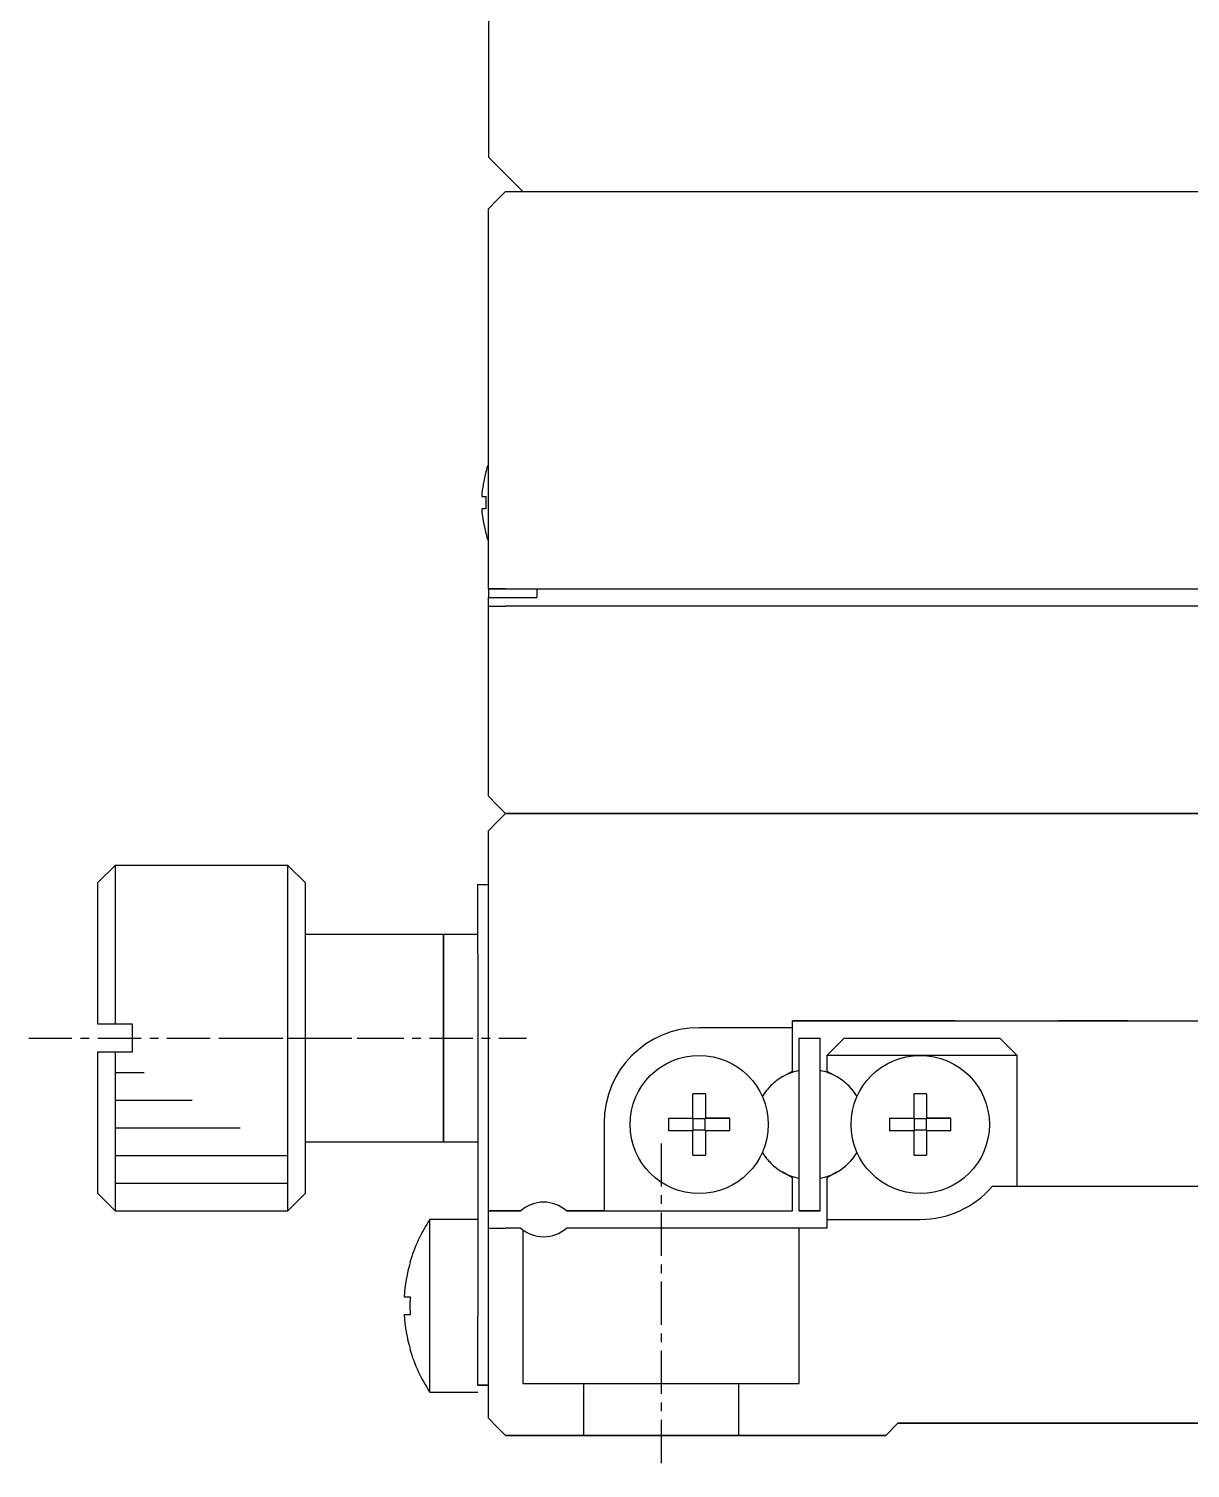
# Model space of a CAD drawing. Extents: x 498 to 751, y 35 to 216.
# Drawn here: x 503 to 536.62, y 83.83 to 125.49 of the extents above; entities that cross this region are included whole.
import ezdxf

# ---------------------------------------------------------------- set-up
doc = ezdxf.new("R2010")
doc.units = 0
doc.linetypes.add('CENTER', pattern=[2, 1.25, -0.25, 0.25, -0.25])
doc.layers.get('0').update_dxf_attribs({"linetype": 'CONTINUOUS'})
doc.layers.add('CENTER', color=1, linetype='CENTER')

msp = doc.modelspace()

# ---------------------------------------------------------------- linework, layer by layer
at = {"color": 7, "linetype": 'CONTINUOUS'}
for p, q in [((516.304, 214.779), (516.304, 121.779)), ((517.304, 120.779), (516.304, 121.779)), ((516.304, 120.279), (516.554, 120.529)), ((516.804, 120.779), (516.554, 120.529)), ((516.804, 120.779), (585.804, 120.779)), ((516.304, 109.279), (516.304, 120.279)), ((516.23, 112.667), (516.235, 112.665)), ((516.23, 112.667), (516.235, 112.665)), ((516.114, 111.959), (516.235, 111.959)), ((516.114, 111.959), (516.235, 111.959)), ((516.235, 111.599), (516.114, 111.599)), ((516.235, 110.892), (516.23, 110.89)), ((516.304, 109.279), (517.704, 109.279)), ((516.804, 109.279), (516.304, 109.279)), ((516.304, 109.279), (516.304, 109.029)), ((516.804, 109.279), (548.354, 109.279)), ((517.704, 109.279), (517.704, 109.029)), ((516.304, 109.029), (517.704, 109.029)), ((516.304, 108.779), (516.304, 109.029)), ((516.304, 109.029), (517.704, 109.029)), ((516.304, 108.779), (516.804, 108.779)), ((516.304, 103.279), (516.304, 108.779)), ((548.304, 108.779), (516.804, 108.779)), ((516.554, 103.029), (516.304, 103.279)), ((516.304, 103.279), (516.554, 103.029)), ((516.454, 103.129), (516.804, 102.779)), ((516.804, 102.779), (516.454, 103.129)), ((516.804, 102.779), (516.554, 103.029)), ((516.554, 103.029), (516.804, 102.779)), ((516.304, 102.279), (516.554, 102.529)), ((516.804, 102.779), (516.554, 102.529)), ((585.804, 102.779), (516.804, 102.779)), ((516.804, 102.779), (585.804, 102.779)), ((516.304, 91.279), (516.304, 102.279)), ((505.504, 101.279), (505.004, 100.779)), ((510.504, 101.279), (505.504, 101.279)), ((505.504, 101.279), (505.504, 96.679)), ((511.004, 100.779), (510.504, 101.279)), ((510.504, 96.279), (510.504, 101.279)), ((505.004, 96.679), (505.004, 100.779)), ((511.004, 100.779), (511.004, 96.279)), ((516.004, 98.729), (516.004, 100.729)), ((516.004, 100.729), (516.304, 100.729)), ((515.004, 99.279), (511.004, 99.279)), ((516.004, 99.279), (515.004, 99.279)), ((515.004, 96.279), (515.004, 99.279)), ((515.004, 99.279), (515.004, 96.279)), ((516.004, 98.729), (516.004, 89.604)), ((505.504, 96.679), (505.004, 96.679)), ((506.004, 96.679), (505.504, 96.679)), ((506.004, 95.879), (506.004, 96.679)), ((525.104, 96.579), (525.104, 96.779)), ((529.804, 96.779), (525.104, 96.779)), ((525.104, 96.779), (577.504, 96.779)), ((534.804, 96.779), (532.804, 96.779)), ((510.504, 91.279), (510.504, 96.279)), ((511.004, 96.279), (511.004, 91.779)), ((515.004, 93.279), (515.004, 96.279)), ((515.004, 96.279), (515.004, 93.279)), ((525.104, 96.579), (522.404, 96.579)), ((525.104, 96.579), (522.404, 96.579)), ((525.104, 95.323), (525.104, 96.579)), ((525.304, 91.279), (525.304, 96.279)), ((525.304, 96.279), (525.904, 96.279)), ((525.904, 91.279), (525.904, 96.279)), ((526.104, 95.779), (526.604, 96.279)), ((526.604, 96.279), (531.104, 96.279)), ((531.104, 96.279), (531.604, 95.779)), ((505.004, 91.779), (505.004, 95.879)), ((505.004, 95.879), (505.504, 95.879)), ((505.504, 95.879), (505.504, 91.279)), ((505.504, 95.879), (506.004, 95.879)), ((526.104, 95.779), (526.104, 95.323)), ((528.804, 95.779), (526.104, 95.779)), ((531.604, 95.779), (528.804, 95.779)), ((531.604, 91.979), (531.604, 95.779)), ((524.81, 95.154), (525.104, 95.323)), ((524.81, 95.154), (525.104, 95.323)), ((526.104, 95.323), (526.398, 95.154)), ((526.104, 95.323), (526.398, 95.154)), ((522.224, 93.959), (522.224, 94.665)), ((522.584, 94.665), (522.584, 93.959)), ((528.624, 93.959), (528.624, 94.665)), ((528.984, 94.665), (528.984, 93.959)), ((519.654, 93.829), (519.654, 91.279)), ((521.518, 93.959), (522.224, 93.959)), ((521.518, 93.959), (522.224, 93.959)), ((522.235, 93.948), (522.224, 93.959)), ((522.235, 93.609), (522.235, 93.948)), ((522.235, 93.948), (522.574, 93.948)), ((522.574, 93.948), (522.584, 93.959)), ((522.574, 93.948), (522.574, 93.609)), ((522.584, 93.959), (523.291, 93.959)), ((523.291, 93.959), (522.584, 93.959)), ((527.918, 93.959), (528.624, 93.959)), ((527.918, 93.959), (528.624, 93.959)), ((528.635, 93.948), (528.624, 93.959)), ((528.635, 93.609), (528.635, 93.948)), ((528.635, 93.948), (528.974, 93.948)), ((528.974, 93.948), (528.984, 93.959)), ((528.974, 93.948), (528.974, 93.609)), ((528.984, 93.959), (529.691, 93.959)), ((529.691, 93.959), (528.984, 93.959)), ((522.224, 93.599), (521.518, 93.599)), ((522.235, 93.609), (522.224, 93.599)), ((522.224, 92.892), (522.224, 93.599)), ((522.574, 93.609), (522.235, 93.609)), ((522.574, 93.609), (522.584, 93.599)), ((522.584, 93.599), (522.584, 92.892)), ((523.291, 93.599), (522.584, 93.599)), ((528.624, 93.599), (527.918, 93.599)), ((528.635, 93.609), (528.624, 93.599)), ((528.624, 92.892), (528.624, 93.599)), ((528.974, 93.609), (528.635, 93.609)), ((528.974, 93.609), (528.984, 93.599)), ((528.984, 93.599), (528.984, 92.892)), ((529.691, 93.599), (528.984, 93.599)), ((511.004, 93.279), (515.004, 93.279)), ((515.004, 93.279), (516.004, 93.279)), ((525.104, 92.234), (524.81, 92.404)), ((525.104, 91.279), (525.104, 92.234)), ((526.398, 92.404), (526.104, 92.234)), ((526.104, 92.234), (526.104, 91.029)), ((505.004, 91.779), (505.504, 91.279)), ((510.504, 91.279), (511.004, 91.779)), ((571.725, 91.979), (530.883, 91.979)), ((505.504, 91.279), (510.504, 91.279)), ((516.304, 90.779), (516.304, 91.279)), ((516.804, 91.279), (516.304, 91.279)), ((516.304, 91.279), (516.804, 91.279)), ((516.804, 91.279), (517.243, 91.279)), ((517.243, 91.279), (516.804, 91.279)), ((518.566, 91.279), (519.654, 91.279)), ((519.654, 91.279), (518.566, 91.279)), ((519.654, 91.279), (525.104, 91.279)), ((519.654, 91.279), (525.104, 91.279)), ((525.304, 91.279), (525.904, 91.279)), ((525.904, 91.279), (525.304, 91.279)), ((516.004, 91.029), (514.613, 91.029)), ((514.613, 86.029), (514.613, 91.029)), ((526.104, 91.029), (526.104, 90.779)), ((526.104, 91.029), (528.804, 91.029)), ((516.304, 90.779), (516.804, 90.779)), ((516.304, 85.279), (516.304, 90.779)), ((517.243, 90.779), (516.804, 90.779)), ((526.104, 90.779), (518.566, 90.779)), ((514.035, 89.791), (514.042, 89.787)), ((514.035, 89.791), (514.042, 89.787)), ((516.004, 89.604), (516.004, 88.229)), ((513.869, 88.789), (514.042, 88.789)), ((513.869, 88.789), (514.042, 88.789)), ((514.042, 88.269), (513.869, 88.269)), ((516.004, 86.229), (516.004, 88.229)), ((514.042, 87.27), (514.035, 87.267)), ((514.613, 86.029), (516.004, 86.029)), ((516.304, 86.229), (516.004, 86.229)), ((516.004, 86.229), (516.304, 86.229)), ((516.554, 85.029), (516.304, 85.279)), ((516.304, 85.279), (516.554, 85.029)), ((516.554, 85.029), (516.804, 84.779)), ((516.804, 84.779), (516.554, 85.029)), ((527.804, 84.779), (528.154, 85.129)), ((528.154, 85.129), (527.804, 84.779)), ((538.604, 85.129), (528.154, 85.129)), ((528.154, 85.129), (574.454, 85.129)), ((527.804, 84.779), (516.804, 84.779)), ((516.804, 84.779), (527.804, 84.779)), ((523.554, 84.779), (519.054, 84.779)), ((523.554, 84.779), (519.054, 84.779)), ((523.554, 84.779), (519.054, 84.779)), ((523.554, 84.779), (519.054, 84.779))]:
    msp.add_line(p, q, dxfattribs=at)
at = {"color": 3, "linetype": 'CONTINUOUS'}
for p, q in [((505.504, 95.279), (506.347, 95.279)), ((505.504, 94.479), (507.733, 94.479)), ((505.504, 93.679), (509.119, 93.679)), ((505.504, 92.879), (510.504, 92.879)), ((505.504, 92.079), (510.504, 92.079)), ((517.304, 90.728), (517.304, 86.279)), ((525.304, 86.279), (525.304, 90.779)), ((517.304, 86.279), (525.304, 86.279)), ((519.054, 86.279), (519.054, 84.779)), ((523.554, 84.779), (523.554, 86.279))]:
    msp.add_line(p, q, dxfattribs=at)
at = {"color": 7, "linetype": 'CONTINUOUS'}
for points in [[(516.235, 111.96, 0), (516.234, 111.956, 0), (516.234, 111.954, 0), (516.234, 111.95, 0), (516.234, 111.948, 0), (516.234, 111.946, 0), (516.234, 111.942, 0), (516.234, 111.94, 0), (516.233, 111.936, 0), (516.233, 111.934, 0), (516.233, 111.93, 0), (516.233, 111.928, 0), (516.233, 111.926, 0), (516.233, 111.922, 0), (516.233, 111.92, 0), (516.233, 111.916, 0), (516.233, 111.914, 0), (516.232, 111.912, 0), (516.232, 111.908, 0), (516.232, 111.906, 0), (516.232, 111.902, 0), (516.232, 111.9, 0), (516.232, 111.898, 0), (516.232, 111.894, 0), (516.232, 111.892, 0), (516.232, 111.888, 0), (516.232, 111.886, 0), (516.231, 111.884, 0), (516.231, 111.88, 0), (516.231, 111.878, 0), (516.231, 111.874, 0), (516.231, 111.872, 0), (516.231, 111.87, 0), (516.231, 111.866, 0), (516.231, 111.864, 0), (516.231, 111.86, 0), (516.231, 111.858, 0), (516.231, 111.856, 0), (516.231, 111.852, 0), (516.231, 111.85, 0), (516.231, 111.846, 0), (516.231, 111.844, 0), (516.23, 111.842, 0), (516.23, 111.838, 0), (516.23, 111.836, 0), (516.23, 111.832, 0), (516.23, 111.83, 0), (516.23, 111.826, 0), (516.23, 111.824, 0), (516.23, 111.822, 0), (516.23, 111.818, 0), (516.23, 111.816, 0), (516.23, 111.812, 0), (516.23, 111.81, 0), (516.23, 111.808, 0), (516.23, 111.804, 0), (516.23, 111.802, 0), (516.23, 111.798, 0), (516.23, 111.796, 0), (516.23, 111.794, 0), (516.23, 111.79, 0), (516.23, 111.788, 0), (516.23, 111.784, 0), (516.23, 111.782, 0), (516.23, 111.78, 0), (516.23, 111.776, 0), (516.23, 111.774, 0), (516.23, 111.77, 0), (516.23, 111.768, 0), (516.23, 111.766, 0), (516.23, 111.762, 0), (516.23, 111.76, 0), (516.23, 111.756, 0), (516.23, 111.754, 0), (516.23, 111.75, 0), (516.23, 111.748, 0), (516.23, 111.746, 0), (516.23, 111.742, 0), (516.23, 111.74, 0), (516.23, 111.736, 0), (516.23, 111.734, 0), (516.23, 111.732, 0), (516.23, 111.728, 0), (516.23, 111.726, 0), (516.23, 111.722, 0), (516.23, 111.72, 0), (516.23, 111.718, 0), (516.231, 111.714, 0), (516.231, 111.712, 0), (516.231, 111.708, 0), (516.231, 111.706, 0), (516.231, 111.704, 0), (516.231, 111.7, 0), (516.231, 111.698, 0), (516.231, 111.694, 0), (516.231, 111.692, 0), (516.231, 111.69, 0), (516.231, 111.686, 0), (516.231, 111.684, 0), (516.231, 111.68, 0), (516.231, 111.678, 0), (516.231, 111.674, 0), (516.232, 111.672, 0), (516.232, 111.67, 0), (516.232, 111.666, 0), (516.232, 111.664, 0), (516.232, 111.66, 0), (516.232, 111.658, 0), (516.232, 111.656, 0), (516.232, 111.652, 0), (516.232, 111.65, 0), (516.232, 111.646, 0), (516.233, 111.644, 0), (516.233, 111.642, 0), (516.233, 111.638, 0), (516.233, 111.636, 0), (516.233, 111.632, 0), (516.233, 111.63, 0), (516.233, 111.628, 0), (516.233, 111.624, 0), (516.233, 111.622, 0), (516.234, 111.618, 0), (516.234, 111.616, 0), (516.234, 111.614, 0), (516.234, 111.61, 0), (516.234, 111.608, 0), (516.234, 111.604, 0), (516.234, 111.602, 0), (516.235, 111.6, 0)], [(522.585, 94.665, 0), (522.581, 94.665, 0), (522.579, 94.665, 0), (522.575, 94.665, 0), (522.573, 94.665, 0), (522.571, 94.665, 0), (522.567, 94.665, 0), (522.565, 94.666, 0), (522.561, 94.666, 0), (522.559, 94.666, 0), (522.557, 94.666, 0), (522.553, 94.666, 0), (522.551, 94.666, 0), (522.547, 94.666, 0), (522.545, 94.666, 0), (522.543, 94.666, 0), (522.539, 94.666, 0), (522.537, 94.666, 0), (522.533, 94.666, 0), (522.531, 94.666, 0), (522.529, 94.666, 0), (522.525, 94.666, 0), (522.523, 94.666, 0), (522.519, 94.666, 0), (522.517, 94.666, 0), (522.515, 94.666, 0), (522.511, 94.667, 0), (522.509, 94.667, 0), (522.505, 94.667, 0), (522.503, 94.667, 0), (522.499, 94.667, 0), (522.497, 94.667, 0), (522.495, 94.667, 0), (522.491, 94.667, 0), (522.489, 94.667, 0), (522.485, 94.667, 0), (522.483, 94.667, 0), (522.481, 94.667, 0), (522.477, 94.667, 0), (522.475, 94.667, 0), (522.471, 94.667, 0), (522.469, 94.667, 0), (522.467, 94.667, 0), (522.463, 94.667, 0), (522.461, 94.667, 0), (522.457, 94.667, 0), (522.455, 94.667, 0), (522.453, 94.667, 0), (522.449, 94.667, 0), (522.447, 94.667, 0), (522.443, 94.667, 0), (522.441, 94.667, 0), (522.439, 94.667, 0), (522.435, 94.667, 0), (522.433, 94.667, 0), (522.429, 94.667, 0), (522.427, 94.667, 0), (522.423, 94.667, 0), (522.421, 94.667, 0), (522.419, 94.667, 0), (522.415, 94.667, 0), (522.413, 94.667, 0), (522.409, 94.667, 0), (522.407, 94.667, 0), (522.405, 94.667, 0), (522.401, 94.667, 0), (522.399, 94.667, 0), (522.395, 94.667, 0), (522.393, 94.667, 0), (522.391, 94.667, 0), (522.387, 94.667, 0), (522.385, 94.667, 0), (522.381, 94.667, 0), (522.379, 94.667, 0), (522.377, 94.667, 0), (522.373, 94.667, 0), (522.371, 94.667, 0), (522.367, 94.667, 0), (522.365, 94.667, 0), (522.363, 94.667, 0), (522.359, 94.667, 0), (522.357, 94.667, 0), (522.353, 94.667, 0), (522.351, 94.667, 0), (522.349, 94.667, 0), (522.345, 94.667, 0), (522.343, 94.667, 0), (522.339, 94.667, 0), (522.337, 94.667, 0), (522.333, 94.667, 0), (522.331, 94.667, 0), (522.329, 94.667, 0), (522.325, 94.667, 0), (522.323, 94.667, 0), (522.319, 94.667, 0), (522.317, 94.667, 0), (522.315, 94.667, 0), (522.311, 94.667, 0), (522.309, 94.667, 0), (522.305, 94.667, 0), (522.303, 94.667, 0), (522.301, 94.667, 0), (522.297, 94.667, 0), (522.295, 94.666, 0), (522.291, 94.666, 0), (522.289, 94.666, 0), (522.287, 94.666, 0), (522.283, 94.666, 0), (522.281, 94.666, 0), (522.277, 94.666, 0), (522.275, 94.666, 0), (522.273, 94.666, 0), (522.269, 94.666, 0), (522.267, 94.666, 0), (522.263, 94.666, 0), (522.261, 94.666, 0), (522.259, 94.666, 0), (522.255, 94.666, 0), (522.253, 94.666, 0), (522.249, 94.666, 0), (522.247, 94.666, 0), (522.243, 94.666, 0), (522.241, 94.665, 0), (522.239, 94.665, 0), (522.235, 94.665, 0), (522.233, 94.665, 0), (522.229, 94.665, 0), (522.227, 94.665, 0), (522.225, 94.665, 0)], [(528.985, 94.665, 0), (528.981, 94.665, 0), (528.979, 94.665, 0), (528.975, 94.665, 0), (528.973, 94.665, 0), (528.971, 94.665, 0), (528.967, 94.665, 0), (528.965, 94.666, 0), (528.961, 94.666, 0), (528.959, 94.666, 0), (528.957, 94.666, 0), (528.953, 94.666, 0), (528.951, 94.666, 0), (528.947, 94.666, 0), (528.945, 94.666, 0), (528.943, 94.666, 0), (528.939, 94.666, 0), (528.937, 94.666, 0), (528.933, 94.666, 0), (528.931, 94.666, 0), (528.929, 94.666, 0), (528.925, 94.666, 0), (528.923, 94.666, 0), (528.919, 94.666, 0), (528.917, 94.666, 0), (528.915, 94.666, 0), (528.911, 94.667, 0), (528.909, 94.667, 0), (528.905, 94.667, 0), (528.903, 94.667, 0), (528.899, 94.667, 0), (528.897, 94.667, 0), (528.895, 94.667, 0), (528.891, 94.667, 0), (528.889, 94.667, 0), (528.885, 94.667, 0), (528.883, 94.667, 0), (528.881, 94.667, 0), (528.877, 94.667, 0), (528.875, 94.667, 0), (528.871, 94.667, 0), (528.869, 94.667, 0), (528.867, 94.667, 0), (528.863, 94.667, 0), (528.861, 94.667, 0), (528.857, 94.667, 0), (528.855, 94.667, 0), (528.853, 94.667, 0), (528.849, 94.667, 0), (528.847, 94.667, 0), (528.843, 94.667, 0), (528.841, 94.667, 0), (528.839, 94.667, 0), (528.835, 94.667, 0), (528.833, 94.667, 0), (528.829, 94.667, 0), (528.827, 94.667, 0), (528.823, 94.667, 0), (528.821, 94.667, 0), (528.819, 94.667, 0), (528.815, 94.667, 0), (528.813, 94.667, 0), (528.809, 94.667, 0), (528.807, 94.667, 0), (528.805, 94.667, 0), (528.801, 94.667, 0), (528.799, 94.667, 0), (528.795, 94.667, 0), (528.793, 94.667, 0), (528.791, 94.667, 0), (528.787, 94.667, 0), (528.785, 94.667, 0), (528.781, 94.667, 0), (528.779, 94.667, 0), (528.777, 94.667, 0), (528.773, 94.667, 0), (528.771, 94.667, 0), (528.767, 94.667, 0), (528.765, 94.667, 0), (528.763, 94.667, 0), (528.759, 94.667, 0), (528.757, 94.667, 0), (528.753, 94.667, 0), (528.751, 94.667, 0), (528.749, 94.667, 0), (528.745, 94.667, 0), (528.743, 94.667, 0), (528.739, 94.667, 0), (528.737, 94.667, 0), (528.733, 94.667, 0), (528.731, 94.667, 0), (528.729, 94.667, 0), (528.725, 94.667, 0), (528.723, 94.667, 0), (528.719, 94.667, 0), (528.717, 94.667, 0), (528.715, 94.667, 0), (528.711, 94.667, 0), (528.709, 94.667, 0), (528.705, 94.667, 0), (528.703, 94.667, 0), (528.701, 94.667, 0), (528.697, 94.667, 0), (528.695, 94.666, 0), (528.691, 94.666, 0), (528.689, 94.666, 0), (528.687, 94.666, 0), (528.683, 94.666, 0), (528.681, 94.666, 0), (528.677, 94.666, 0), (528.675, 94.666, 0), (528.673, 94.666, 0), (528.669, 94.666, 0), (528.667, 94.666, 0), (528.663, 94.666, 0), (528.661, 94.666, 0), (528.659, 94.666, 0), (528.655, 94.666, 0), (528.653, 94.666, 0), (528.649, 94.666, 0), (528.647, 94.666, 0), (528.643, 94.666, 0), (528.641, 94.665, 0), (528.639, 94.665, 0), (528.635, 94.665, 0), (528.633, 94.665, 0), (528.629, 94.665, 0), (528.627, 94.665, 0), (528.625, 94.665, 0)], [(521.517, 93.959, 0), (521.517, 93.956, 0), (521.517, 93.953, 0), (521.517, 93.95, 0), (521.517, 93.947, 0), (521.517, 93.945, 0), (521.517, 93.942, 0), (521.517, 93.939, 0), (521.517, 93.936, 0), (521.517, 93.933, 0), (521.517, 93.931, 0), (521.517, 93.928, 0), (521.517, 93.925, 0), (521.517, 93.922, 0), (521.517, 93.919, 0), (521.517, 93.917, 0), (521.517, 93.914, 0), (521.517, 93.911, 0), (521.517, 93.908, 0), (521.517, 93.905, 0), (521.517, 93.902, 0), (521.517, 93.9, 0), (521.517, 93.897, 0), (521.517, 93.894, 0), (521.517, 93.891, 0), (521.517, 93.888, 0), (521.517, 93.886, 0), (521.517, 93.883, 0), (521.517, 93.88, 0), (521.517, 93.877, 0), (521.517, 93.874, 0), (521.517, 93.872, 0), (521.517, 93.869, 0), (521.517, 93.866, 0), (521.517, 93.863, 0), (521.517, 93.86, 0), (521.517, 93.857, 0), (521.517, 93.855, 0), (521.517, 93.852, 0), (521.517, 93.849, 0), (521.515, 93.846, 0), (521.515, 93.843, 0), (521.515, 93.841, 0), (521.515, 93.838, 0), (521.515, 93.835, 0), (521.515, 93.832, 0), (521.515, 93.829, 0), (521.515, 93.827, 0), (521.515, 93.824, 0), (521.515, 93.821, 0), (521.515, 93.818, 0), (521.515, 93.815, 0), (521.515, 93.812, 0), (521.515, 93.81, 0), (521.515, 93.807, 0), (521.515, 93.804, 0), (521.515, 93.801, 0), (521.515, 93.798, 0), (521.515, 93.796, 0), (521.515, 93.793, 0), (521.515, 93.79, 0), (521.515, 93.787, 0), (521.515, 93.784, 0), (521.515, 93.782, 0), (521.515, 93.779, 0), (521.515, 93.776, 0), (521.515, 93.773, 0), (521.515, 93.77, 0), (521.515, 93.767, 0), (521.515, 93.765, 0), (521.515, 93.762, 0), (521.515, 93.759, 0), (521.515, 93.756, 0), (521.515, 93.753, 0), (521.515, 93.751, 0), (521.515, 93.748, 0), (521.515, 93.745, 0), (521.515, 93.742, 0), (521.515, 93.739, 0), (521.515, 93.736, 0), (521.515, 93.734, 0), (521.515, 93.731, 0), (521.515, 93.728, 0), (521.515, 93.725, 0), (521.515, 93.722, 0), (521.515, 93.72, 0), (521.515, 93.717, 0), (521.515, 93.714, 0), (521.515, 93.711, 0), (521.517, 93.708, 0), (521.517, 93.706, 0), (521.517, 93.703, 0), (521.517, 93.7, 0), (521.517, 93.697, 0), (521.517, 93.694, 0), (521.517, 93.691, 0), (521.517, 93.689, 0), (521.517, 93.686, 0), (521.517, 93.683, 0), (521.517, 93.68, 0), (521.517, 93.677, 0), (521.517, 93.675, 0), (521.517, 93.672, 0), (521.517, 93.669, 0), (521.517, 93.666, 0), (521.517, 93.663, 0), (521.517, 93.661, 0), (521.517, 93.658, 0), (521.517, 93.655, 0), (521.517, 93.652, 0), (521.517, 93.649, 0), (521.517, 93.646, 0), (521.517, 93.644, 0), (521.517, 93.641, 0), (521.517, 93.638, 0), (521.517, 93.635, 0), (521.517, 93.632, 0), (521.517, 93.63, 0), (521.517, 93.627, 0), (521.517, 93.624, 0), (521.517, 93.621, 0), (521.517, 93.618, 0), (521.517, 93.616, 0), (521.517, 93.613, 0), (521.517, 93.61, 0), (521.517, 93.607, 0), (521.517, 93.604, 0), (521.517, 93.602, 0), (521.517, 93.599, 0)], [(523.291, 93.599, 0), (523.291, 93.602, 0), (523.291, 93.604, 0), (523.291, 93.607, 0), (523.291, 93.61, 0), (523.291, 93.613, 0), (523.291, 93.616, 0), (523.291, 93.618, 0), (523.291, 93.621, 0), (523.291, 93.624, 0), (523.291, 93.627, 0), (523.291, 93.63, 0), (523.291, 93.632, 0), (523.291, 93.635, 0), (523.291, 93.638, 0), (523.291, 93.641, 0), (523.291, 93.644, 0), (523.291, 93.646, 0), (523.291, 93.649, 0), (523.291, 93.652, 0), (523.291, 93.655, 0), (523.291, 93.658, 0), (523.291, 93.661, 0), (523.291, 93.663, 0), (523.293, 93.666, 0), (523.293, 93.669, 0), (523.293, 93.672, 0), (523.293, 93.675, 0), (523.293, 93.677, 0), (523.293, 93.68, 0), (523.293, 93.683, 0), (523.293, 93.686, 0), (523.293, 93.689, 0), (523.293, 93.691, 0), (523.293, 93.694, 0), (523.293, 93.697, 0), (523.293, 93.7, 0), (523.293, 93.703, 0), (523.293, 93.706, 0), (523.293, 93.708, 0), (523.293, 93.711, 0), (523.293, 93.714, 0), (523.293, 93.717, 0), (523.293, 93.72, 0), (523.293, 93.722, 0), (523.293, 93.725, 0), (523.293, 93.728, 0), (523.293, 93.731, 0), (523.293, 93.734, 0), (523.293, 93.736, 0), (523.293, 93.739, 0), (523.293, 93.742, 0), (523.293, 93.745, 0), (523.293, 93.748, 0), (523.293, 93.751, 0), (523.293, 93.753, 0), (523.293, 93.756, 0), (523.293, 93.759, 0), (523.293, 93.762, 0), (523.293, 93.765, 0), (523.293, 93.767, 0), (523.293, 93.77, 0), (523.293, 93.773, 0), (523.293, 93.776, 0), (523.293, 93.779, 0), (523.293, 93.782, 0), (523.293, 93.784, 0), (523.293, 93.787, 0), (523.293, 93.79, 0), (523.293, 93.793, 0), (523.293, 93.796, 0), (523.293, 93.798, 0), (523.293, 93.801, 0), (523.293, 93.804, 0), (523.293, 93.807, 0), (523.293, 93.81, 0), (523.293, 93.812, 0), (523.293, 93.815, 0), (523.293, 93.818, 0), (523.293, 93.821, 0), (523.293, 93.824, 0), (523.293, 93.827, 0), (523.293, 93.829, 0), (523.293, 93.832, 0), (523.293, 93.835, 0), (523.293, 93.838, 0), (523.293, 93.841, 0), (523.293, 93.843, 0), (523.293, 93.846, 0), (523.293, 93.849, 0), (523.293, 93.852, 0), (523.293, 93.855, 0), (523.293, 93.857, 0), (523.293, 93.86, 0), (523.293, 93.863, 0), (523.293, 93.866, 0), (523.293, 93.869, 0), (523.293, 93.872, 0), (523.293, 93.874, 0), (523.293, 93.877, 0), (523.293, 93.88, 0), (523.293, 93.883, 0), (523.293, 93.886, 0), (523.293, 93.888, 0), (523.293, 93.891, 0), (523.291, 93.894, 0), (523.291, 93.897, 0), (523.291, 93.9, 0), (523.291, 93.902, 0), (523.291, 93.905, 0), (523.291, 93.908, 0), (523.291, 93.911, 0), (523.291, 93.914, 0), (523.291, 93.917, 0), (523.291, 93.919, 0), (523.291, 93.922, 0), (523.291, 93.925, 0), (523.291, 93.928, 0), (523.291, 93.931, 0), (523.291, 93.933, 0), (523.291, 93.936, 0), (523.291, 93.939, 0), (523.291, 93.942, 0), (523.291, 93.945, 0), (523.291, 93.947, 0), (523.291, 93.95, 0), (523.291, 93.953, 0), (523.291, 93.956, 0), (523.291, 93.959, 0)], [(527.917, 93.959, 0), (527.917, 93.956, 0), (527.917, 93.953, 0), (527.917, 93.95, 0), (527.917, 93.947, 0), (527.917, 93.945, 0), (527.917, 93.942, 0), (527.917, 93.939, 0), (527.917, 93.936, 0), (527.917, 93.933, 0), (527.917, 93.931, 0), (527.917, 93.928, 0), (527.917, 93.925, 0), (527.917, 93.922, 0), (527.917, 93.919, 0), (527.917, 93.917, 0), (527.917, 93.914, 0), (527.917, 93.911, 0), (527.917, 93.908, 0), (527.917, 93.905, 0), (527.917, 93.902, 0), (527.917, 93.9, 0), (527.917, 93.897, 0), (527.917, 93.894, 0), (527.917, 93.891, 0), (527.917, 93.888, 0), (527.917, 93.886, 0), (527.917, 93.883, 0), (527.917, 93.88, 0), (527.917, 93.877, 0), (527.917, 93.874, 0), (527.917, 93.872, 0), (527.917, 93.869, 0), (527.917, 93.866, 0), (527.917, 93.863, 0), (527.917, 93.86, 0), (527.917, 93.857, 0), (527.917, 93.855, 0), (527.917, 93.852, 0), (527.917, 93.849, 0), (527.915, 93.846, 0), (527.915, 93.843, 0), (527.915, 93.841, 0), (527.915, 93.838, 0), (527.915, 93.835, 0), (527.915, 93.832, 0), (527.915, 93.829, 0), (527.915, 93.827, 0), (527.915, 93.824, 0), (527.915, 93.821, 0), (527.915, 93.818, 0), (527.915, 93.815, 0), (527.915, 93.812, 0), (527.915, 93.81, 0), (527.915, 93.807, 0), (527.915, 93.804, 0), (527.915, 93.801, 0), (527.915, 93.798, 0), (527.915, 93.796, 0), (527.915, 93.793, 0), (527.915, 93.79, 0), (527.915, 93.787, 0), (527.915, 93.784, 0), (527.915, 93.782, 0), (527.915, 93.779, 0), (527.915, 93.776, 0), (527.915, 93.773, 0), (527.915, 93.77, 0), (527.915, 93.767, 0), (527.915, 93.765, 0), (527.915, 93.762, 0), (527.915, 93.759, 0), (527.915, 93.756, 0), (527.915, 93.753, 0), (527.915, 93.751, 0), (527.915, 93.748, 0), (527.915, 93.745, 0), (527.915, 93.742, 0), (527.915, 93.739, 0), (527.915, 93.736, 0), (527.915, 93.734, 0), (527.915, 93.731, 0), (527.915, 93.728, 0), (527.915, 93.725, 0), (527.915, 93.722, 0), (527.915, 93.72, 0), (527.915, 93.717, 0), (527.915, 93.714, 0), (527.915, 93.711, 0), (527.917, 93.708, 0), (527.917, 93.706, 0), (527.917, 93.703, 0), (527.917, 93.7, 0), (527.917, 93.697, 0), (527.917, 93.694, 0), (527.917, 93.691, 0), (527.917, 93.689, 0), (527.917, 93.686, 0), (527.917, 93.683, 0), (527.917, 93.68, 0), (527.917, 93.677, 0), (527.917, 93.675, 0), (527.917, 93.672, 0), (527.917, 93.669, 0), (527.917, 93.666, 0), (527.917, 93.663, 0), (527.917, 93.661, 0), (527.917, 93.658, 0), (527.917, 93.655, 0), (527.917, 93.652, 0), (527.917, 93.649, 0), (527.917, 93.646, 0), (527.917, 93.644, 0), (527.917, 93.641, 0), (527.917, 93.638, 0), (527.917, 93.635, 0), (527.917, 93.632, 0), (527.917, 93.63, 0), (527.917, 93.627, 0), (527.917, 93.624, 0), (527.917, 93.621, 0), (527.917, 93.618, 0), (527.917, 93.616, 0), (527.917, 93.613, 0), (527.917, 93.61, 0), (527.917, 93.607, 0), (527.917, 93.604, 0), (527.917, 93.602, 0), (527.917, 93.599, 0)], [(529.691, 93.599, 0), (529.691, 93.602, 0), (529.691, 93.604, 0), (529.691, 93.607, 0), (529.691, 93.61, 0), (529.691, 93.613, 0), (529.691, 93.616, 0), (529.691, 93.618, 0), (529.691, 93.621, 0), (529.691, 93.624, 0), (529.691, 93.627, 0), (529.691, 93.63, 0), (529.691, 93.632, 0), (529.691, 93.635, 0), (529.691, 93.638, 0), (529.691, 93.641, 0), (529.691, 93.644, 0), (529.691, 93.646, 0), (529.691, 93.649, 0), (529.691, 93.652, 0), (529.691, 93.655, 0), (529.691, 93.658, 0), (529.691, 93.661, 0), (529.691, 93.663, 0), (529.693, 93.666, 0), (529.693, 93.669, 0), (529.693, 93.672, 0), (529.693, 93.675, 0), (529.693, 93.677, 0), (529.693, 93.68, 0), (529.693, 93.683, 0), (529.693, 93.686, 0), (529.693, 93.689, 0), (529.693, 93.691, 0), (529.693, 93.694, 0), (529.693, 93.697, 0), (529.693, 93.7, 0), (529.693, 93.703, 0), (529.693, 93.706, 0), (529.693, 93.708, 0), (529.693, 93.711, 0), (529.693, 93.714, 0), (529.693, 93.717, 0), (529.693, 93.72, 0), (529.693, 93.722, 0), (529.693, 93.725, 0), (529.693, 93.728, 0), (529.693, 93.731, 0), (529.693, 93.734, 0), (529.693, 93.736, 0), (529.693, 93.739, 0), (529.693, 93.742, 0), (529.693, 93.745, 0), (529.693, 93.748, 0), (529.693, 93.751, 0), (529.693, 93.753, 0), (529.693, 93.756, 0), (529.693, 93.759, 0), (529.693, 93.762, 0), (529.693, 93.765, 0), (529.693, 93.767, 0), (529.693, 93.77, 0), (529.693, 93.773, 0), (529.693, 93.776, 0), (529.693, 93.779, 0), (529.693, 93.782, 0), (529.693, 93.784, 0), (529.693, 93.787, 0), (529.693, 93.79, 0), (529.693, 93.793, 0), (529.693, 93.796, 0), (529.693, 93.798, 0), (529.693, 93.801, 0), (529.693, 93.804, 0), (529.693, 93.807, 0), (529.693, 93.81, 0), (529.693, 93.812, 0), (529.693, 93.815, 0), (529.693, 93.818, 0), (529.693, 93.821, 0), (529.693, 93.824, 0), (529.693, 93.827, 0), (529.693, 93.829, 0), (529.693, 93.832, 0), (529.693, 93.835, 0), (529.693, 93.838, 0), (529.693, 93.841, 0), (529.693, 93.843, 0), (529.693, 93.846, 0), (529.693, 93.849, 0), (529.693, 93.852, 0), (529.693, 93.855, 0), (529.693, 93.857, 0), (529.693, 93.86, 0), (529.693, 93.863, 0), (529.693, 93.866, 0), (529.693, 93.869, 0), (529.693, 93.872, 0), (529.693, 93.874, 0), (529.693, 93.877, 0), (529.693, 93.88, 0), (529.693, 93.883, 0), (529.693, 93.886, 0), (529.693, 93.888, 0), (529.693, 93.891, 0), (529.691, 93.894, 0), (529.691, 93.897, 0), (529.691, 93.9, 0), (529.691, 93.902, 0), (529.691, 93.905, 0), (529.691, 93.908, 0), (529.691, 93.911, 0), (529.691, 93.914, 0), (529.691, 93.917, 0), (529.691, 93.919, 0), (529.691, 93.922, 0), (529.691, 93.925, 0), (529.691, 93.928, 0), (529.691, 93.931, 0), (529.691, 93.933, 0), (529.691, 93.936, 0), (529.691, 93.939, 0), (529.691, 93.942, 0), (529.691, 93.945, 0), (529.691, 93.947, 0), (529.691, 93.95, 0), (529.691, 93.953, 0), (529.691, 93.956, 0), (529.691, 93.959, 0)], [(522.225, 92.892, 0), (522.227, 92.892, 0), (522.229, 92.892, 0), (522.233, 92.892, 0), (522.235, 92.892, 0), (522.239, 92.892, 0), (522.241, 92.892, 0), (522.243, 92.892, 0), (522.247, 92.892, 0), (522.249, 92.892, 0), (522.253, 92.892, 0), (522.255, 92.892, 0), (522.259, 92.892, 0), (522.261, 92.892, 0), (522.263, 92.891, 0), (522.267, 92.891, 0), (522.269, 92.891, 0), (522.273, 92.891, 0), (522.275, 92.891, 0), (522.277, 92.891, 0), (522.281, 92.891, 0), (522.283, 92.891, 0), (522.287, 92.891, 0), (522.289, 92.891, 0), (522.291, 92.891, 0), (522.295, 92.891, 0), (522.297, 92.891, 0), (522.301, 92.891, 0), (522.303, 92.891, 0), (522.305, 92.891, 0), (522.309, 92.891, 0), (522.311, 92.891, 0), (522.315, 92.891, 0), (522.317, 92.891, 0), (522.319, 92.891, 0), (522.323, 92.891, 0), (522.325, 92.891, 0), (522.329, 92.89, 0), (522.331, 92.89, 0), (522.333, 92.89, 0), (522.337, 92.89, 0), (522.339, 92.89, 0), (522.343, 92.89, 0), (522.345, 92.89, 0), (522.349, 92.89, 0), (522.351, 92.89, 0), (522.353, 92.89, 0), (522.357, 92.89, 0), (522.359, 92.89, 0), (522.363, 92.89, 0), (522.365, 92.89, 0), (522.367, 92.89, 0), (522.371, 92.89, 0), (522.373, 92.89, 0), (522.377, 92.89, 0), (522.379, 92.89, 0), (522.381, 92.89, 0), (522.385, 92.89, 0), (522.387, 92.89, 0), (522.391, 92.89, 0), (522.393, 92.89, 0), (522.395, 92.89, 0), (522.399, 92.89, 0), (522.401, 92.89, 0), (522.405, 92.89, 0), (522.407, 92.89, 0), (522.409, 92.89, 0), (522.413, 92.89, 0), (522.415, 92.89, 0), (522.419, 92.89, 0), (522.421, 92.89, 0), (522.423, 92.89, 0), (522.427, 92.89, 0), (522.429, 92.89, 0), (522.433, 92.89, 0), (522.435, 92.89, 0), (522.439, 92.89, 0), (522.441, 92.89, 0), (522.443, 92.89, 0), (522.447, 92.89, 0), (522.449, 92.89, 0), (522.453, 92.89, 0), (522.455, 92.89, 0), (522.457, 92.89, 0), (522.461, 92.89, 0), (522.463, 92.89, 0), (522.467, 92.89, 0), (522.469, 92.89, 0), (522.471, 92.89, 0), (522.475, 92.89, 0), (522.477, 92.89, 0), (522.481, 92.89, 0), (522.483, 92.891, 0), (522.485, 92.891, 0), (522.489, 92.891, 0), (522.491, 92.891, 0), (522.495, 92.891, 0), (522.497, 92.891, 0), (522.499, 92.891, 0), (522.503, 92.891, 0), (522.505, 92.891, 0), (522.509, 92.891, 0), (522.511, 92.891, 0), (522.515, 92.891, 0), (522.517, 92.891, 0), (522.519, 92.891, 0), (522.523, 92.891, 0), (522.525, 92.891, 0), (522.529, 92.891, 0), (522.531, 92.891, 0), (522.533, 92.891, 0), (522.537, 92.891, 0), (522.539, 92.891, 0), (522.543, 92.891, 0), (522.545, 92.891, 0), (522.547, 92.892, 0), (522.551, 92.892, 0), (522.553, 92.892, 0), (522.557, 92.892, 0), (522.559, 92.892, 0), (522.561, 92.892, 0), (522.565, 92.892, 0), (522.567, 92.892, 0), (522.571, 92.892, 0), (522.573, 92.892, 0), (522.575, 92.892, 0), (522.579, 92.892, 0), (522.581, 92.892, 0), (522.585, 92.892, 0)], [(528.625, 92.892, 0), (528.627, 92.892, 0), (528.629, 92.892, 0), (528.633, 92.892, 0), (528.635, 92.892, 0), (528.639, 92.892, 0), (528.641, 92.892, 0), (528.643, 92.892, 0), (528.647, 92.892, 0), (528.649, 92.892, 0), (528.653, 92.892, 0), (528.655, 92.892, 0), (528.659, 92.892, 0), (528.661, 92.892, 0), (528.663, 92.891, 0), (528.667, 92.891, 0), (528.669, 92.891, 0), (528.673, 92.891, 0), (528.675, 92.891, 0), (528.677, 92.891, 0), (528.681, 92.891, 0), (528.683, 92.891, 0), (528.687, 92.891, 0), (528.689, 92.891, 0), (528.691, 92.891, 0), (528.695, 92.891, 0), (528.697, 92.891, 0), (528.701, 92.891, 0), (528.703, 92.891, 0), (528.705, 92.891, 0), (528.709, 92.891, 0), (528.711, 92.891, 0), (528.715, 92.891, 0), (528.717, 92.891, 0), (528.719, 92.891, 0), (528.723, 92.891, 0), (528.725, 92.891, 0), (528.729, 92.89, 0), (528.731, 92.89, 0), (528.733, 92.89, 0), (528.737, 92.89, 0), (528.739, 92.89, 0), (528.743, 92.89, 0), (528.745, 92.89, 0), (528.749, 92.89, 0), (528.751, 92.89, 0), (528.753, 92.89, 0), (528.757, 92.89, 0), (528.759, 92.89, 0), (528.763, 92.89, 0), (528.765, 92.89, 0), (528.767, 92.89, 0), (528.771, 92.89, 0), (528.773, 92.89, 0), (528.777, 92.89, 0), (528.779, 92.89, 0), (528.781, 92.89, 0), (528.785, 92.89, 0), (528.787, 92.89, 0), (528.791, 92.89, 0), (528.793, 92.89, 0), (528.795, 92.89, 0), (528.799, 92.89, 0), (528.801, 92.89, 0), (528.805, 92.89, 0), (528.807, 92.89, 0), (528.809, 92.89, 0), (528.813, 92.89, 0), (528.815, 92.89, 0), (528.819, 92.89, 0), (528.821, 92.89, 0), (528.823, 92.89, 0), (528.827, 92.89, 0), (528.829, 92.89, 0), (528.833, 92.89, 0), (528.835, 92.89, 0), (528.839, 92.89, 0), (528.841, 92.89, 0), (528.843, 92.89, 0), (528.847, 92.89, 0), (528.849, 92.89, 0), (528.853, 92.89, 0), (528.855, 92.89, 0), (528.857, 92.89, 0), (528.861, 92.89, 0), (528.863, 92.89, 0), (528.867, 92.89, 0), (528.869, 92.89, 0), (528.871, 92.89, 0), (528.875, 92.89, 0), (528.877, 92.89, 0), (528.881, 92.89, 0), (528.883, 92.891, 0), (528.885, 92.891, 0), (528.889, 92.891, 0), (528.891, 92.891, 0), (528.895, 92.891, 0), (528.897, 92.891, 0), (528.899, 92.891, 0), (528.903, 92.891, 0), (528.905, 92.891, 0), (528.909, 92.891, 0), (528.911, 92.891, 0), (528.915, 92.891, 0), (528.917, 92.891, 0), (528.919, 92.891, 0), (528.923, 92.891, 0), (528.925, 92.891, 0), (528.929, 92.891, 0), (528.931, 92.891, 0), (528.933, 92.891, 0), (528.937, 92.891, 0), (528.939, 92.891, 0), (528.943, 92.891, 0), (528.945, 92.891, 0), (528.947, 92.892, 0), (528.951, 92.892, 0), (528.953, 92.892, 0), (528.957, 92.892, 0), (528.959, 92.892, 0), (528.961, 92.892, 0), (528.965, 92.892, 0), (528.967, 92.892, 0), (528.971, 92.892, 0), (528.973, 92.892, 0), (528.975, 92.892, 0), (528.979, 92.892, 0), (528.981, 92.892, 0), (528.985, 92.892, 0)], [(514.042, 88.789, 0), (514.041, 88.785, 0), (514.041, 88.781, 0), (514.041, 88.777, 0), (514.041, 88.772, 0), (514.04, 88.768, 0), (514.04, 88.764, 0), (514.04, 88.76, 0), (514.04, 88.756, 0), (514.04, 88.752, 0), (514.04, 88.748, 0), (514.039, 88.744, 0), (514.039, 88.74, 0), (514.039, 88.736, 0), (514.039, 88.732, 0), (514.039, 88.728, 0), (514.039, 88.724, 0), (514.038, 88.72, 0), (514.038, 88.716, 0), (514.038, 88.712, 0), (514.038, 88.708, 0), (514.038, 88.703, 0), (514.038, 88.699, 0), (514.037, 88.695, 0), (514.037, 88.691, 0), (514.037, 88.687, 0), (514.037, 88.683, 0), (514.037, 88.679, 0), (514.037, 88.675, 0), (514.037, 88.671, 0), (514.037, 88.667, 0), (514.036, 88.663, 0), (514.036, 88.659, 0), (514.036, 88.655, 0), (514.036, 88.651, 0), (514.036, 88.647, 0), (514.036, 88.642, 0), (514.036, 88.638, 0), (514.036, 88.634, 0), (514.036, 88.63, 0), (514.036, 88.626, 0), (514.036, 88.622, 0), (514.035, 88.618, 0), (514.035, 88.614, 0), (514.035, 88.61, 0), (514.035, 88.606, 0), (514.035, 88.602, 0), (514.035, 88.598, 0), (514.035, 88.594, 0), (514.035, 88.59, 0), (514.035, 88.586, 0), (514.035, 88.582, 0), (514.035, 88.577, 0), (514.035, 88.573, 0), (514.035, 88.569, 0), (514.035, 88.565, 0), (514.035, 88.561, 0), (514.035, 88.557, 0), (514.035, 88.553, 0), (514.035, 88.549, 0), (514.035, 88.545, 0), (514.035, 88.541, 0), (514.035, 88.537, 0), (514.035, 88.533, 0), (514.035, 88.529, 0), (514.035, 88.525, 0), (514.035, 88.521, 0), (514.035, 88.517, 0), (514.035, 88.512, 0), (514.035, 88.508, 0), (514.035, 88.504, 0), (514.035, 88.5, 0), (514.035, 88.496, 0), (514.035, 88.492, 0), (514.035, 88.488, 0), (514.035, 88.484, 0), (514.035, 88.48, 0), (514.035, 88.476, 0), (514.035, 88.472, 0), (514.035, 88.468, 0), (514.035, 88.464, 0), (514.035, 88.46, 0), (514.035, 88.456, 0), (514.035, 88.451, 0), (514.035, 88.447, 0), (514.035, 88.443, 0), (514.035, 88.439, 0), (514.036, 88.435, 0), (514.036, 88.431, 0), (514.036, 88.427, 0), (514.036, 88.423, 0), (514.036, 88.419, 0), (514.036, 88.415, 0), (514.036, 88.411, 0), (514.036, 88.407, 0), (514.036, 88.403, 0), (514.036, 88.399, 0), (514.036, 88.395, 0), (514.037, 88.391, 0), (514.037, 88.386, 0), (514.037, 88.382, 0), (514.037, 88.378, 0), (514.037, 88.374, 0), (514.037, 88.37, 0), (514.037, 88.366, 0), (514.037, 88.362, 0), (514.038, 88.358, 0), (514.038, 88.354, 0), (514.038, 88.35, 0), (514.038, 88.346, 0), (514.038, 88.342, 0), (514.038, 88.338, 0), (514.039, 88.334, 0), (514.039, 88.33, 0), (514.039, 88.326, 0), (514.039, 88.321, 0), (514.039, 88.317, 0), (514.039, 88.313, 0), (514.04, 88.309, 0), (514.04, 88.305, 0), (514.04, 88.301, 0), (514.04, 88.297, 0), (514.04, 88.293, 0), (514.04, 88.289, 0), (514.041, 88.285, 0), (514.041, 88.281, 0), (514.041, 88.277, 0), (514.041, 88.273, 0), (514.042, 88.269, 0)]]:
    msp.add_polyline3d(points, dxfattribs=at)
for centre in [(522.404, 93.779), (528.804, 93.779)]:
    msp.add_circle(centre, 2, dxfattribs=at)
for centre, radius, start, end in [((519.304, 111.779), 3.195, 163.8933, 176.7703), ((519.304, 111.779), 3.2, 159.6359, 163.8775), ((519.304, 111.779), 3.195, 183.2297, 196.1067), ((519.304, 111.779), 3.2, 196.1225, 200.3641), ((522.404, 93.829), 2.75, 90, 180), ((525.604, 93.779), 1.588, 120, 135), ((525.604, 93.779), 1.588, 100.8931, 120), ((525.604, 93.779), 1.588, 60, 79.107), ((525.604, 93.779), 1.588, 45, 60), ((525.719, 93.664), 1.75, 134.9956, 148.1135), ((525.604, 93.779), 1.588, 135, 149.5668), ((525.604, 93.779), 1.588, 30.4333, 45), ((525.489, 93.664), 1.75, 31.8865, 45.0044), ((525.719, 93.894), 1.75, 211.8865, 225.0044), ((525.604, 93.779), 1.588, 210.4332, 225), ((525.604, 93.779), 1.588, 315, 329.5667), ((525.489, 93.894), 1.75, 314.9956, 328.1135), ((525.604, 93.779), 1.588, 225, 240), ((525.604, 93.779), 1.588, 300, 315), ((525.604, 93.779), 1.588, 240, 259.1069), ((525.604, 93.779), 1.588, 280.893, 300), ((528.804, 93.779), 2.75, 270, 319.1148), ((517.904, 90.529), 1, 48.5904, 131.4096), ((518.354, 88.529), 4.5, 146.251, 163.7142), ((517.904, 91.529), 1, 228.5904, 311.4096), ((518.354, 88.529), 4.492, 163.7306, 176.6822), ((518.354, 88.529), 4.492, 183.3178, 196.2694), ((518.354, 88.529), 4.5, 196.2858, 213.749)]:
    msp.add_arc(centre, radius, start, end, dxfattribs=at)
at = {"layer": 'CENTER', "color": 1, "linetype": 'CENTER'}
for p, q in [((503.004, 96.279), (513.004, 96.279)), ((508.604, 96.279), (517.404, 96.279)), ((521.304, 93.229), (521.304, 83.829))]:
    msp.add_line(p, q, dxfattribs=at)

doc.saveas('drawing.dxf')
